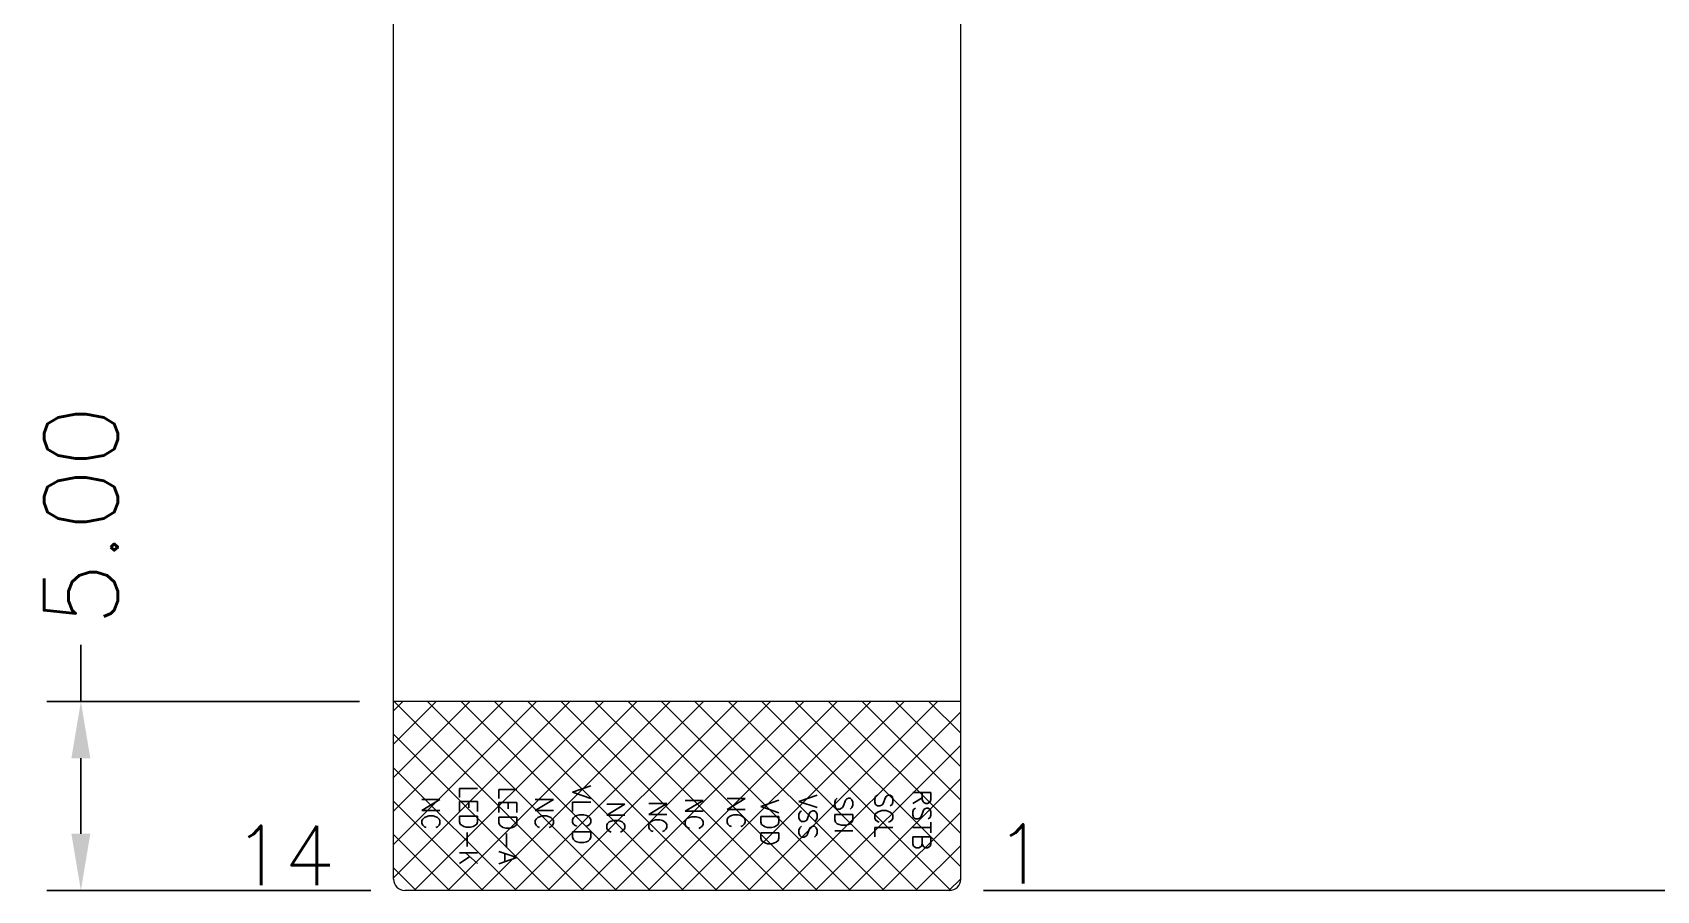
# Model space of a CAD drawing. Extents: x 105 to 1195, y -174 to 82.
# Drawn here: x 167.03 to 209.98, y -82.63 to -59.94 of the extents above; entities that cross this region are included whole.
import ezdxf
from ezdxf.enums import TextEntityAlignment as Align

# ---------------------------------------------------------------- set-up
doc = ezdxf.new("R2010")
doc.units = 0
doc.header["$MEASUREMENT"] = 0
doc.layers.add('DIM', color=4, linetype='Continuous')
doc.layers.add('FPC', color=2, linetype='Continuous')
doc.styles.add('ROMANS', font='romans')
doc.dimstyles.new('FT', dxfattribs={"dimscale": 1.5, "dimtxt": 1.3, "dimasz": 1, "dimexe": 0.6, "dimexo": 0.6, "dimgap": 0.3, "dimtad": 0, "dimzin": 1, "dimdsep": 46, "dimtxsty": 'ROMANS', "dimcen": 0, "dimadec": 0, "dimazin": 0, "dimtfac": 1, "dimtmove": 0, "dimatfit": 3, "dimfxl": 0, "dimarcsym": 0})

# ---------------------------------------------------------------- blocks, each defined once
blk = doc.blocks.new('*D20')
at = {"layer": 'Defpoints', "color": 0, "transparency": 16777216}
for p in [(231.927, -32.634), (191.277, -82.634), (240.832, -82.634)]:
    blk.add_point(p, dxfattribs=at)
at = {"layer": 'DIM', "color": 0, "lineweight": -2, "transparency": 16777216}
for p, q in [((232.827, -32.634), (241.732, -32.634)), ((240.832, -34.134), (240.832, -45.112)), ((240.832, -81.134), (240.832, -70.155)), ((192.177, -82.634), (241.732, -82.634))]:
    blk.add_line(p, q, dxfattribs=at)
at = {"layer": 'DIM', "color": 0, "transparency": 16777216}
for points in [[(240.582, -34.134), (241.082, -34.134), (240.832, -32.634)], [(240.582, -81.134), (241.082, -81.134), (240.832, -82.634)]]:
    blk.add_solid(points, dxfattribs=at)
at = {"layer": 'DIM', "color": 0, "lineweight": 5, "transparency": 16777216, "insert": (240.832, -57.634), "char_height": 1.95, "attachment_point": 5, "rotation": 90, "style": 'ROMANS'}
blk.add_mtext('FPC 50.00%%P0.50', dxfattribs=at)
blk = doc.blocks.new('*D21')
at = {"layer": 'Defpoints', "color": 0, "transparency": 16777216}
for p in [(176.577, -77.634), (168.307, -82.634), (176.877, -82.634)]:
    blk.add_point(p, dxfattribs=at)
at = {"layer": 'DIM', "color": 0, "lineweight": -2, "transparency": 16777216}
for p, q in [((168.307, -77.634), (168.307, -76.134)), ((175.677, -77.634), (167.407, -77.634)), ((168.307, -81.134), (168.307, -79.134)), ((175.977, -82.634), (167.407, -82.634))]:
    blk.add_line(p, q, dxfattribs=at)
at = {"layer": 'DIM', "color": 0, "transparency": 16777216}
for points in [[(168.057, -79.134), (168.557, -79.134), (168.307, -77.634)], [(168.057, -81.134), (168.557, -81.134), (168.307, -82.634)]]:
    blk.add_solid(points, dxfattribs=at)
at = {"layer": 'DIM', "color": 0, "lineweight": 5, "transparency": 16777216, "insert": (168.307, -72.712), "char_height": 1.95, "attachment_point": 5, "rotation": 90, "style": 'ROMANS'}
blk.add_mtext('5.00', dxfattribs=at)

msp = doc.modelspace()

# ---------------------------------------------------------------- hatches: boundary and pattern name
at = {"layer": 'FPC', "lineweight": 5}
h = msp.add_hatch(dxfattribs=at)
h.set_pattern_fill('ANSI37', color=30, scale=5, style=0)
h.set_pattern_definition([(45, (-39.8434, 166.2032), (-0.4419417, 0.4419417), []), (135, (-39.8434, 166.2032), (-0.4419417, -0.4419417), [])])
h.paths.add_polyline_path([(176.577, -77.634), (176.577, -82.334, 0.414214), (176.877, -82.634), (191.277, -82.634, 0.414214), (191.577, -82.334), (191.577, -77.634)])

# ---------------------------------------------------------------- linework, layer by layer
at = {"layer": 'FPC', "color": 30, "lineweight": 5}
for p, q in [((191.577, -82.334), (191.577, -30.934)), ((176.577, -82.334), (176.577, -41.534)), ((191.577, -77.634), (176.577, -77.634)), ((191.277, -82.634), (176.877, -82.634))]:
    msp.add_line(p, q, dxfattribs=at)
for centre, start, end in [((176.877, -82.334), 180, 270), ((191.277, -82.334), 270, 0)]:
    msp.add_arc(centre, 0.3, start, end, dxfattribs=at)

# ---------------------------------------------------------------- texts
at = {"layer": 'DIM', "color": 6, "lineweight": 5, "style": 'ROMANS'}
for s, p in [('VLCD', (181.552, -80.638)), ('NC', (177.566, -80.588)), ('LED-K', (178.559, -80.916)), ('LED-A', (179.601, -80.912)), ('NC', (180.566, -80.588)), ('NC', (184.526, -80.609)), ('NC', (185.637, -80.561)), ('VDD', (186.529, -80.842)), ('VSS', (187.539, -80.687)), ('SDI', (188.485, -80.632)), ('SCL', (189.545, -80.642)), ('RSTB', (190.549, -80.761)), ('NC', (182.455, -80.708)), ('NC', (183.565, -80.692))]:
    msp.add_text(s, height=0.479, rotation=270, dxfattribs=at).set_placement(p, align=Align.MIDDLE_CENTER)
at = {"layer": 'FPC', "color": 30, "lineweight": 5, "style": 'ROMANS'}
for s, height, p in [('14', 1.5669, (172.336, -82.489)), ('1', 1.567, (192.487, -82.452))]:
    msp.add_text(s, height=height, dxfattribs=at).set_placement(p)

# ---------------------------------------------------------------- dimensions: what is measured, and where the dimension line sits
at = {"layer": 'DIM', "lineweight": 5}
dim = msp.add_linear_dim(base=(240.832, -82.634), p1=(231.927, -32.634), p2=(191.277, -82.634), angle=90, text='FPC <>%%P0.50', dimstyle='FT', dxfattribs=at)
dim.commit()
dim.dimension.update_dxf_attribs({"geometry": '*D20', "text_midpoint": (240.832, -57.634)})
dim = msp.add_linear_dim(base=(168.307, -82.634), p1=(176.577, -77.634), p2=(176.877, -82.634), angle=90, dimstyle='FT', dxfattribs=at)
dim.commit()
dim.dimension.update_dxf_attribs({"geometry": '*D21', "text_midpoint": (168.307, -72.712), "dimtype": 160})

doc.saveas('drawing.dxf')
